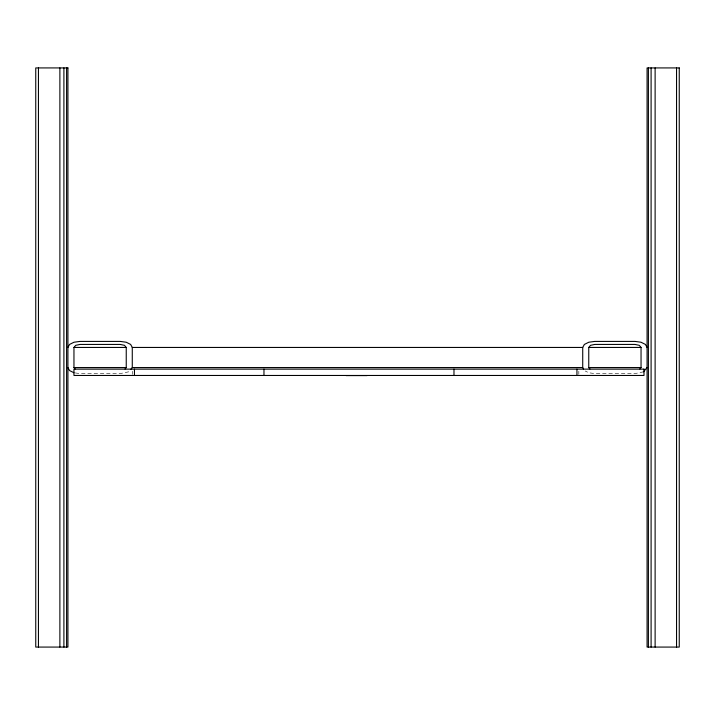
<?xml version="1.0" encoding="UTF-8"?>
<svg xmlns="http://www.w3.org/2000/svg" width="715" height="715" viewBox="0 0 715 715"><rect width="100%" height="100%" fill="white"/><g stroke="black" fill="none" stroke-linecap="round" stroke-linejoin="round"><path stroke-width="0.54" stroke-dasharray="3.58 2.68" d="M128.718 371.809L120.209 373.588L79.991 373.588L73.976 372.765M643.518 371.809L635.009 373.588L594.791 373.588L588.776 372.765L585.245 371.005M578.828 371.246L578.828 374.41M132.633 371.246L132.633 374.41"/><path stroke-width="1.07" d="M67.925 347.445L69.561 344.433L73.976 342.235L79.991 341.413L120.209 341.413L126.224 342.235L130.639 344.433L132.275 347.445L132.275 367.555L130.854 369.253M583.547 369.056L582.725 367.555L582.725 347.445L584.361 344.433L588.776 342.235L594.791 341.413L635.009 341.413L641.024 342.235L645.439 344.433L647.075 347.445M75.147 368.976L73.958 367.555L73.958 347.445L75.736 345.318L79.991 344.424L120.209 344.424L124.464 345.318L126.242 347.445L126.242 367.555L125.053 368.976M589.947 368.976L588.758 367.555L588.758 347.445L590.536 345.318L594.791 344.424L635.009 344.424L639.264 345.318L641.042 347.445L641.042 367.555L639.853 368.976M643.518 371.809L647.075 367.555M73.958 347.445L126.242 347.445M132.275 347.445L582.725 347.445M588.758 347.445L641.042 347.445M73.958 367.555L126.242 367.555M132.275 367.555L582.725 367.555M588.758 367.555L641.042 367.555M346.042 375.598L367.072 375.598M73.976 372.765L69.561 370.567L67.925 367.555M676.551 67.925L676.551 647.075M655.119 67.925L655.119 647.075M651.097 67.925L651.097 647.075M648.398 67.925L648.398 647.075M576.942 369.137L576.942 375.464M453.98 369.137L453.98 375.464M263.969 369.137L263.969 375.464M134.456 369.137L134.456 375.464M66.593 67.925L66.593 647.075M63.903 67.925L63.903 647.075M59.881 67.925L59.881 647.075M38.44 67.925L38.44 647.075M67.925 67.925L35.75 67.925L35.75 647.075L67.925 647.075L67.925 67.925M679.25 67.925L647.075 67.925L647.075 647.075L679.25 647.075L679.25 67.925M643.992 369.137L73.958 369.137L73.958 375.464L643.992 375.464L643.992 369.137"/></g></svg>
